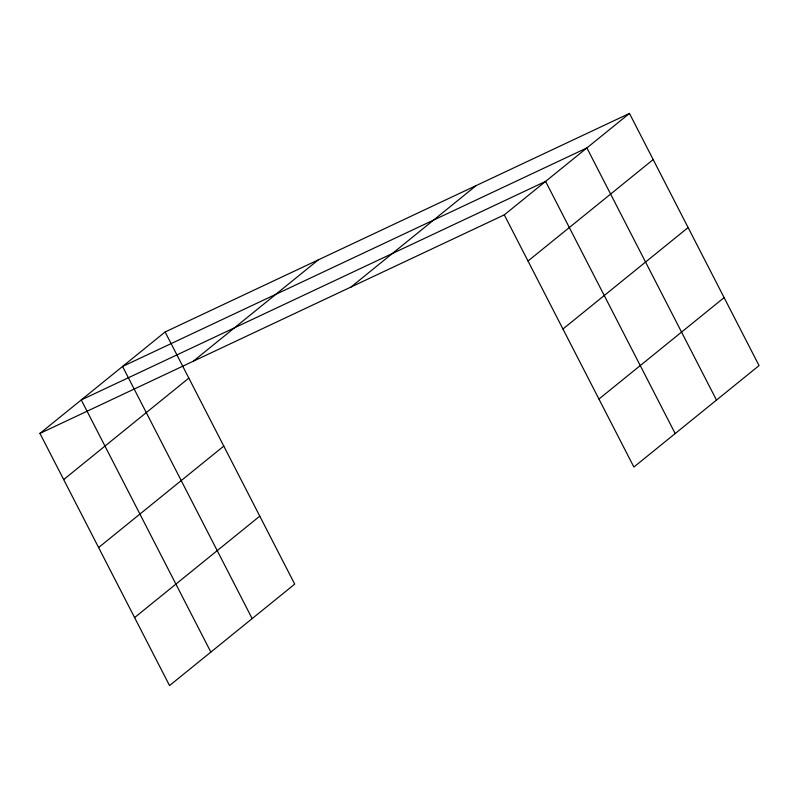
<?xml version="1.0" encoding="UTF-8"?>
<svg xmlns="http://www.w3.org/2000/svg" width="799" height="799" viewBox="0 0 799 799"><rect width="100%" height="100%" fill="white"/><g stroke="black" fill="none" stroke-linecap="round" stroke-linejoin="round"><path stroke-width="1.2" d="M165.123 331.965L294.711 584.129L169.538 685.572L39.95 433.408L165.123 331.965L629.462 113.428L759.05 365.592L633.877 467.035L504.289 214.871L629.462 113.428M193.178 361.288L318.352 259.855M63.67 479.56L188.834 378.117M351.061 286.991L476.224 185.548M98.607 547.535L223.78 446.102M528.009 261.023L653.173 159.58M134.602 617.587L259.775 516.144M562.945 328.998L688.109 227.565M598.94 399.051L724.114 297.608M39.95 433.408L504.289 214.871M716.493 400.079L586.895 147.925L122.567 366.461L252.154 618.616M675.185 433.557L545.597 181.393L81.258 399.929L210.846 652.094"/></g></svg>
